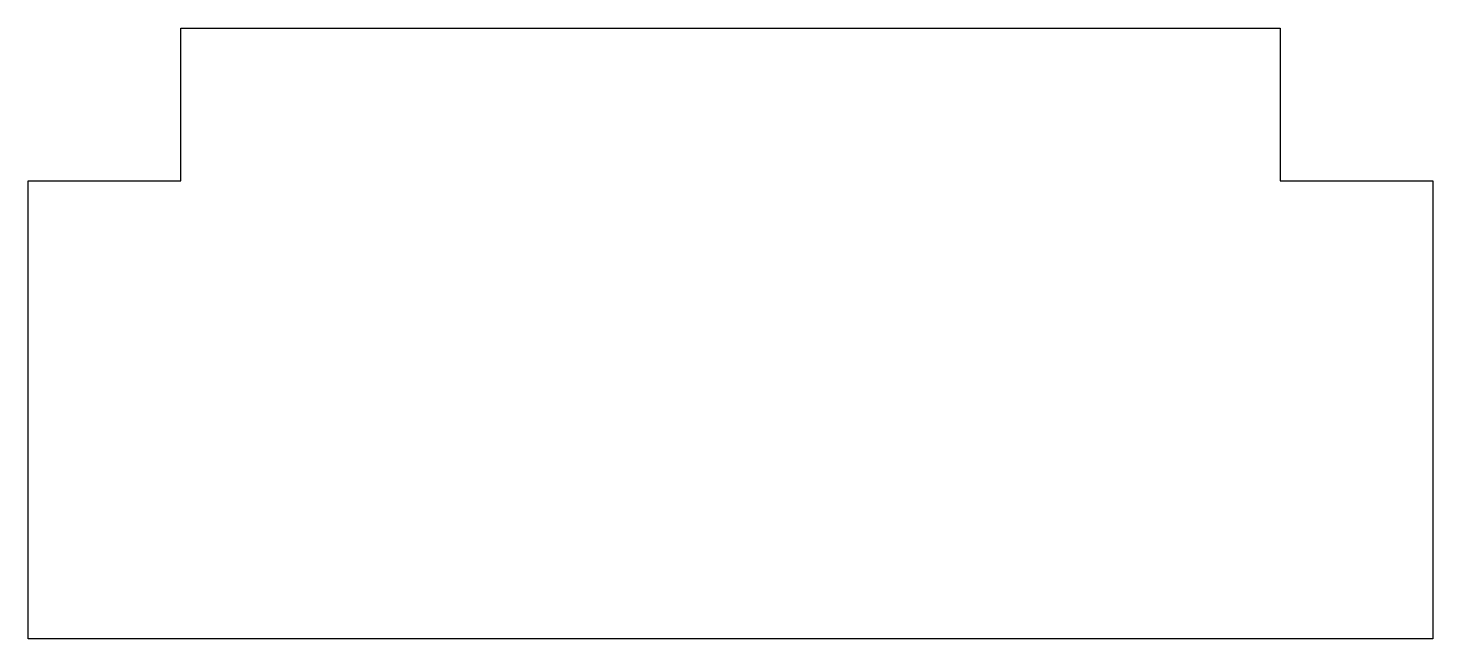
# Model space of a CAD drawing. Header units: millimetres. Extents: x -23 to 23, y 125 to 145.
import ezdxf

# ---------------------------------------------------------------- set-up
doc = ezdxf.new("R2010")
doc.units = ezdxf.units.MM
doc.layers.get('0').update_dxf_attribs({"linetype": 'CONTINUOUS'})

msp = doc.modelspace()

# ---------------------------------------------------------------- linework, layer by layer
msp.add_lwpolyline([(23, 125), (-23, 125), (-23, 140), (-18, 140), (-18, 145), (18, 145), (18, 140), (23, 140)], close=True)

doc.saveas('drawing.dxf')
